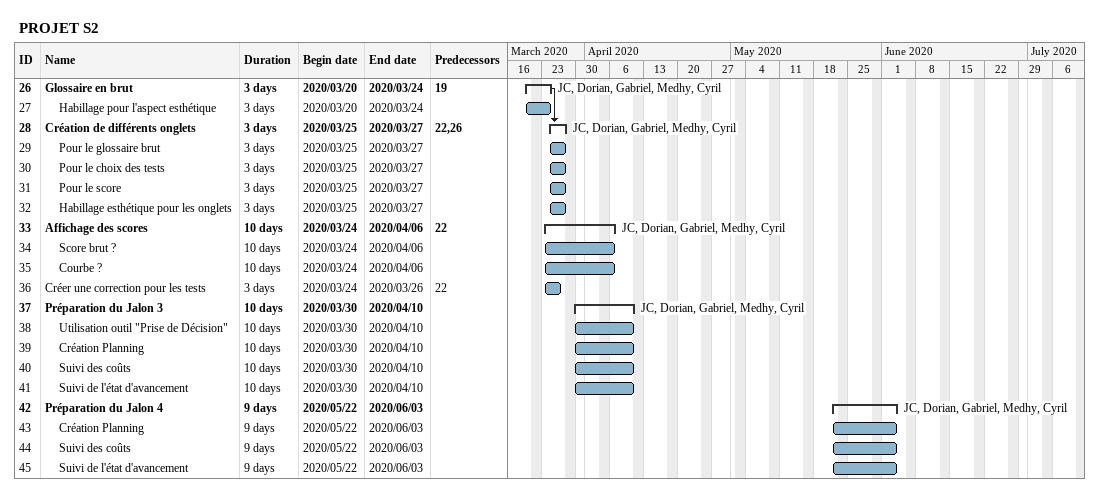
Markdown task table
PROJET S2

| ID | Level | Task | Duration | Start | Finish | Predecessors | Resources |
|---|---|---|---|---|---|---|---|
| 26 | 1 | **Glossaire en brut** | 3d | 2020-03-20 | 2020-03-24 | 19 | JC, Dorian, Gabriel, Medhy, Cyril |
| 27 | 2 | Habillage pour l'aspect esthétique | 3d | 2020-03-20 | 2020-03-24 |  |  |
| 28 | 1 | **Création de différents onglets** | 3d | 2020-03-25 | 2020-03-27 | 22, 26 | JC, Dorian, Gabriel, Medhy, Cyril |
| 29 | 2 | Pour le glossaire brut | 3d | 2020-03-25 | 2020-03-27 |  |  |
| 30 | 2 | Pour le choix des tests | 3d | 2020-03-25 | 2020-03-27 |  |  |
| 31 | 2 | Pour le score | 3d | 2020-03-25 | 2020-03-27 |  |  |
| 32 | 2 | Habillage esthétique pour les onglets | 3d | 2020-03-25 | 2020-03-27 |  |  |
| 33 | 1 | **Affichage des scores** | 10d | 2020-03-24 | 2020-04-06 | 22 | JC, Dorian, Gabriel, Medhy, Cyril |
| 34 | 2 | Score brut ? | 10d | 2020-03-24 | 2020-04-06 |  |  |
| 35 | 2 | Courbe ? | 10d | 2020-03-24 | 2020-04-06 |  |  |
| 36 | 1 | Créer une correction pour les tests | 3d | 2020-03-24 | 2020-03-26 | 22 |  |
| 37 | 1 | **Préparation du Jalon 3** | 10d | 2020-03-30 | 2020-04-10 |  | JC, Dorian, Gabriel, Medhy, Cyril |
| 38 | 2 | Utilisation outil "Prise de Décision" | 10d | 2020-03-30 | 2020-04-10 |  |  |
| 39 | 2 | Création Planning | 10d | 2020-03-30 | 2020-04-10 |  |  |
| 40 | 2 | Suivi des coûts | 10d | 2020-03-30 | 2020-04-10 |  |  |
| 41 | 2 | Suivi de l'état d'avancement | 10d | 2020-03-30 | 2020-04-10 |  |  |
| 42 | 1 | **Préparation du Jalon 4** | 9d | 2020-05-22 | 2020-06-03 |  | JC, Dorian, Gabriel, Medhy, Cyril |
| 43 | 2 | Création Planning | 9d | 2020-05-22 | 2020-06-03 |  |  |
| 44 | 2 | Suivi des coûts | 9d | 2020-05-22 | 2020-06-03 |  |  |
| 45 | 2 | Suivi de l'état d'avancement | 9d | 2020-05-22 | 2020-06-03 |  |  |
